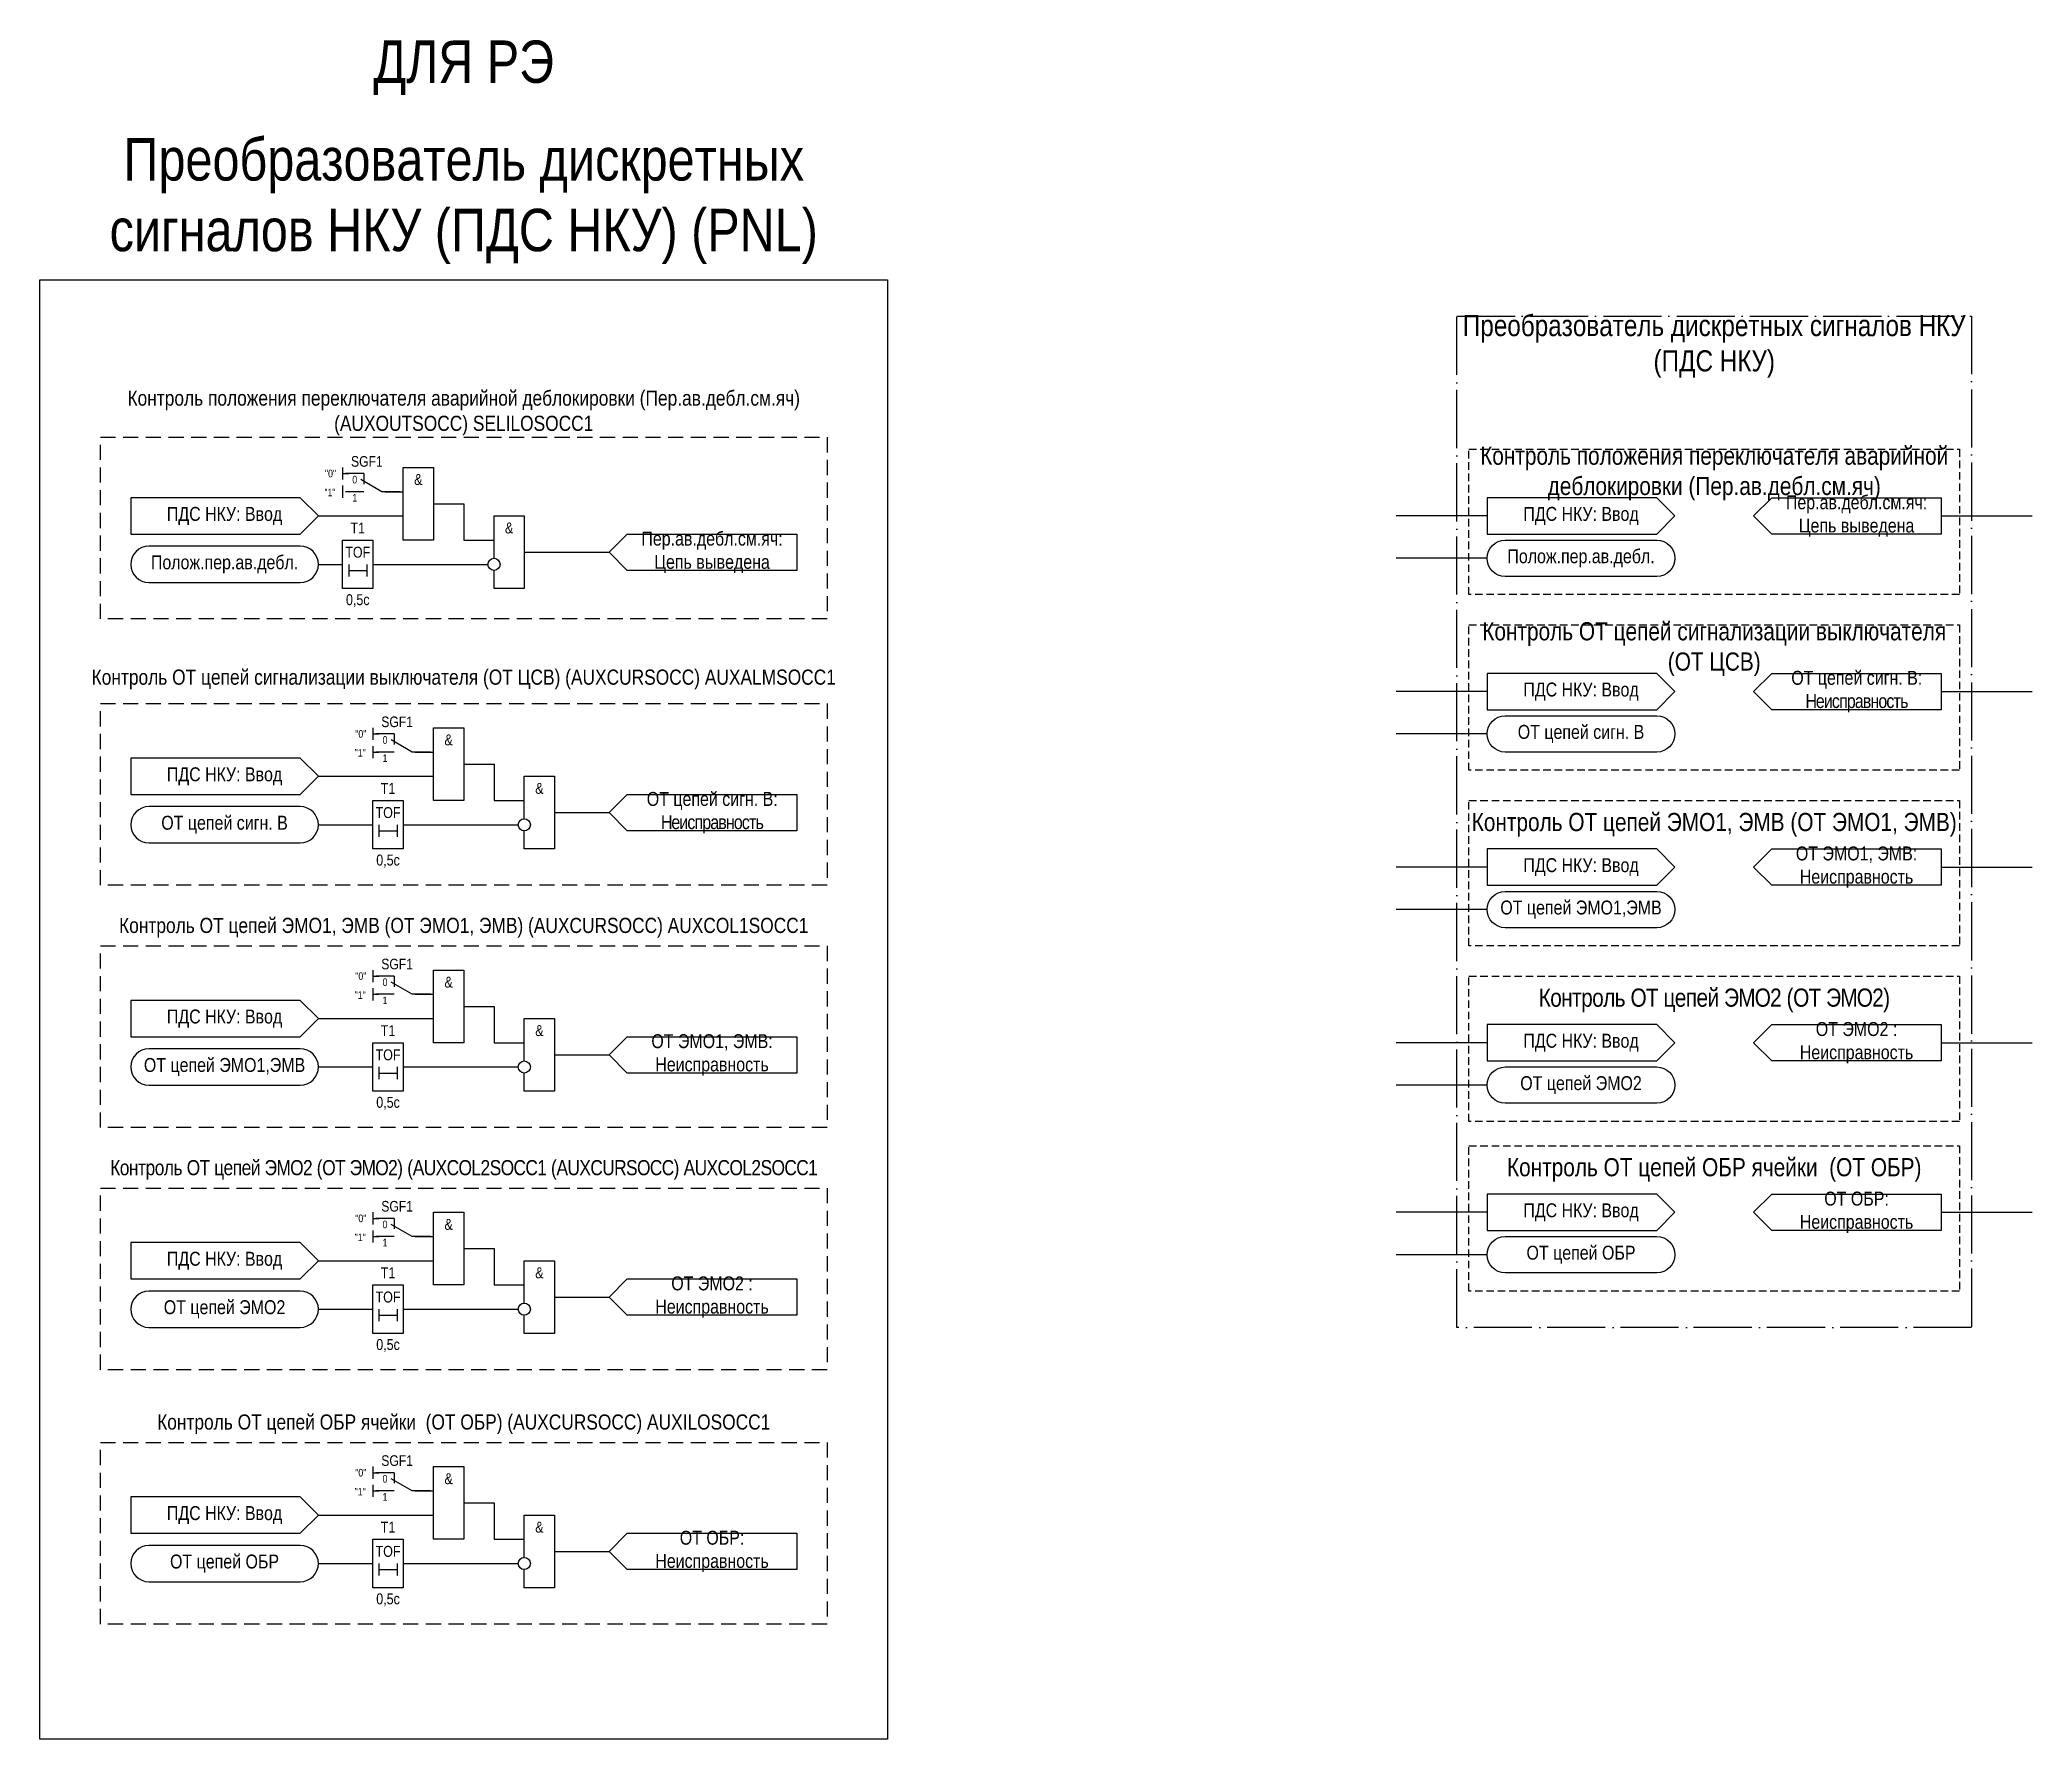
# Model space of a CAD drawing. Header units: millimetres. Extents: x -10 to 319, y -19 to 262.
import ezdxf
from ezdxf.enums import TextEntityAlignment as Align

# ---------------------------------------------------------------- set-up
doc = ezdxf.new("R2010")
doc.units = ezdxf.units.MM
doc.linetypes.add('ACAD_ISO04W100', pattern=[30, 24, -3, 0, -3])
doc.linetypes.add('штриховая2', pattern=[0.375, 0.25, -0.125])
doc.layers.add('TEXT', color=7, linetype='Continuous', lineweight=25)
doc.layers.add('Основная', color=7, linetype='Continuous')
doc.styles.add('2.5_Gost_RD', font='ARIALN.TTF', dxfattribs={"height": 2.5})
doc.styles.add('3.5_Gost_RD', font='ARIALN.TTF', dxfattribs={"height": 3.5})
doc.styles.add('Вывод', font='ARIALN.TTF', dxfattribs={"height": 2.5})
doc.styles.add('Компонент', font='ARIALN.TTF', dxfattribs={"height": 3.5})

# ---------------------------------------------------------------- blocks, each defined once
blk = doc.blocks.new('*U958')
at = {"layer": 'Основная', "color": 0}
blk.add_line((0, 0), (7, 4), dxfattribs=at)
at = {"layer": 'Основная', "ltscale": 0.35}
blk.add_line((6, 6), (6, 2.5), dxfattribs=at)
blk = doc.blocks.new('*U985')
at = {"layer": 'Основная', "color": 0}
for p, q in [((-3, 6), (-9, 6)), ((-3, 0), (-9, 0)), ((9, 0), (3, 0))]:
    blk.add_line(p, q, dxfattribs=at)
at = {"layer": 'Основная', "ltscale": 0.25, "xscale": -1}
blk.add_blockref('*U958', (3, 0), dxfattribs=at)
at = {"layer": 'Основная'}
for tag, height, style, p in [('В1', 2.5, 'Вывод', (-14, 6)), ('ОУ', 3.5, 'Компонент', (-2, 10)), ('В2', 2.5, 'Вывод', (-6, 4)), ('В3', 2.5, 'Вывод', (-6, -2))]:
    blk.add_attdef(tag, text='', height=height, dxfattribs=dict(at, style=style)).set_placement(p, align=Align.MIDDLE_CENTER)

msp = doc.modelspace()

# ---------------------------------------------------------------- linework, layer by layer
at = {"ltscale": 100}
for p, q in [((40, 191), (40, 189)), ((40, 190), (41, 190)), ((40, 188), (40, 186)), ((229, 183), (214, 183)), ((304, 183), (319, 183)), ((229, 176), (214, 176)), ((229, 154), (214, 154)), ((304, 154), (319, 154)), ((45, 148), (45, 146)), ((45, 147), (46, 147)), ((45, 145), (45, 143)), ((229, 147), (214, 147)), ((45, 144), (46, 144)), ((229, 125), (214, 125)), ((304, 125), (319, 125)), ((229, 118), (214, 118)), ((45, 108), (45, 106)), ((45, 107), (46, 107)), ((45, 105), (45, 103)), ((45, 104), (46, 104)), ((229, 96), (214, 96)), ((304, 96), (319, 96)), ((229, 89), (214, 89)), ((45, 68), (45, 66)), ((45, 67), (46, 67)), ((229, 68), (214, 68)), ((304, 68), (319, 68)), ((45, 65), (45, 63)), ((45, 64), (46, 64)), ((229, 61), (214, 61)), ((45, 26), (45, 24)), ((45, 25), (46, 25)), ((45, 23), (45, 21)), ((45, 22), (46, 22))]:
    msp.add_line(p, q, dxfattribs=at)
at = {"color": 3, "ltscale": 100}
msp.add_lwpolyline([(-10, 222), (130, 222), (130, -19), (-10, -19)], close=True, dxfattribs=at)
at = {"color": 251, "linetype": 'ACAD_ISO04W100', "lineweight": 30, "ltscale": 0.4, "true_color": 0x58595b}
msp.add_lwpolyline([(224, 216), (309, 216), (309, 49), (224, 49)], close=True, dxfattribs=at)
at = {"linetype": 'штриховая2', "ltscale": 10}
for points in [[(0, 196), (120, 196), (120, 166), (0, 166)], [(0, 152), (120, 152), (120, 122), (0, 122)], [(0, 112), (120, 112), (120, 82), (0, 82)], [(0, 72), (120, 72), (120, 42), (0, 42)], [(0, 30), (120, 30), (120, 0), (0, 0)]]:
    msp.add_lwpolyline(points, close=True, dxfattribs=at)
at = {"ltscale": 100}
for points in [[(50, 191), (55, 191), (55, 179), (50, 179)], [(5, 186), (5, 180), (33, 180), (36, 183), (33, 186)], [(229, 186), (229, 180), (257, 180), (260, 183), (257, 186)], [(304, 180), (276, 180), (273, 183), (276, 186), (304, 186)], [(40, 179), (45, 179), (45, 171), (40, 171)], [(229, 157), (229, 151), (257, 151), (260, 154), (257, 157)], [(304, 151), (276, 151), (273, 154), (276, 157), (304, 157)], [(55, 148), (60, 148), (60, 136), (55, 136)], [(5, 143), (5, 137), (33, 137), (36, 140), (33, 143)], [(45, 136), (50, 136), (50, 128), (45, 128)], [(229, 128), (229, 122), (257, 122), (260, 125), (257, 128)], [(304, 122), (276, 122), (273, 125), (276, 128), (304, 128)], [(55, 108), (60, 108), (60, 96), (55, 96)], [(5, 103), (5, 97), (33, 97), (36, 100), (33, 103)], [(229, 99), (229, 93), (257, 93), (260, 96), (257, 99)], [(304, 93), (276, 93), (273, 96), (276, 99), (304, 99)], [(45, 96), (50, 96), (50, 88), (45, 88)], [(229, 71), (229, 65), (257, 65), (260, 68), (257, 71)], [(304, 65), (276, 65), (273, 68), (276, 71), (304, 71)], [(55, 68), (60, 68), (60, 56), (55, 56)], [(5, 63), (5, 57), (33, 57), (36, 60), (33, 63)], [(45, 56), (50, 56), (50, 48), (45, 48)], [(55, 26), (60, 26), (60, 14), (55, 14)], [(5, 21), (5, 15), (33, 15), (36, 18), (33, 21)], [(45, 14), (50, 14), (50, 6), (45, 6)]]:
    msp.add_lwpolyline(points, close=True, dxfattribs=at)
at = {"linetype": 'штриховая2', "ltscale": 5}
for points in [[(226, 194), (307, 194), (307, 170), (226, 170)], [(226, 165), (307, 165), (307, 141), (226, 141)], [(226, 136), (307, 136), (307, 112), (226, 112)], [(226, 107), (307, 107), (307, 83), (226, 83)], [(226, 79), (307, 79), (307, 55), (226, 55)]]:
    msp.add_lwpolyline(points, close=True, dxfattribs=at)
at = {"ltscale": 100}
for points in [[(47, 187), (50, 187)], [(55, 185), (60, 185), (60, 179), (65, 179)], [(36, 183), (50, 183)], [(65, 176), (65, 183), (70, 183), (70, 171), (65, 171), (65, 174)], [(84, 177), (87, 180), (115, 180), (115, 174), (87, 174), (84, 177)], [(36, 175), (40, 175)], [(41, 175), (41, 173)], [(44, 175), (44, 173)], [(45, 175), (64, 175)], [(70, 177), (84, 177)], [(41, 174), (44, 174)], [(52, 144), (55, 144)], [(52, 144), (55, 144)], [(60, 142), (65, 142), (65, 136), (70, 136)], [(36, 140), (55, 140)], [(70, 133), (70, 140), (75, 140), (75, 128), (70, 128), (70, 131)], [(84, 134), (87, 137), (115, 137), (115, 131), (87, 131), (84, 134)], [(36, 132), (45, 132)], [(46, 132), (46, 130)], [(49, 132), (49, 130)], [(50, 132), (69, 132)], [(75, 134), (84, 134)], [(46, 131), (49, 131)], [(52, 104), (55, 104)], [(52, 104), (55, 104)], [(60, 102), (65, 102), (65, 96), (70, 96)], [(36, 100), (55, 100)], [(70, 93), (70, 100), (75, 100), (75, 88), (70, 88), (70, 91)], [(84, 94), (87, 97), (115, 97), (115, 91), (87, 91), (84, 94)], [(75, 94), (84, 94)], [(36, 92), (45, 92)], [(46, 92), (46, 90)], [(46, 91), (49, 91)], [(49, 92), (49, 90)], [(50, 92), (69, 92)], [(52, 64), (55, 64)], [(52, 64), (55, 64)], [(36, 60), (55, 60)], [(60, 62), (65, 62), (65, 56), (70, 56)], [(70, 53), (70, 60), (75, 60), (75, 48), (70, 48), (70, 51)], [(84, 54), (87, 57), (115, 57), (115, 51), (87, 51), (84, 54)], [(75, 54), (84, 54)], [(36, 52), (45, 52)], [(46, 52), (46, 50)], [(46, 51), (49, 51)], [(49, 52), (49, 50)], [(50, 52), (69, 52)], [(52, 22), (55, 22)], [(52, 22), (55, 22)], [(60, 20), (65, 20), (65, 14), (70, 14)], [(36, 18), (55, 18)], [(70, 11), (70, 18), (75, 18), (75, 6), (70, 6), (70, 9)], [(84, 12), (87, 15), (115, 15), (115, 9), (87, 9), (84, 12)], [(36, 10), (45, 10)], [(46, 10), (46, 8)], [(49, 10), (49, 8)], [(50, 10), (69, 10)], [(75, 12), (84, 12)], [(46, 9), (49, 9)]]:
    msp.add_lwpolyline(points, dxfattribs=at)
for points in [[(8, 172), (33, 172, 1), (33, 178), (8, 178, 1)], [(232, 173, -1), (232, 179), (257, 179, -1), (257, 173)], [(232, 144, -1), (232, 150), (257, 150, -1), (257, 144)], [(8, 129), (33, 129, 1), (33, 135), (8, 135, 1)], [(232, 115, -1), (232, 121), (257, 121, -1), (257, 115)], [(8, 89), (33, 89, 1), (33, 95), (8, 95, 1)], [(232, 86, -1), (232, 92), (257, 92, -1), (257, 86)], [(232, 58, -1), (232, 64), (257, 64, -1), (257, 58)], [(8, 49), (33, 49, 1), (33, 55), (8, 55, 1)], [(8, 7), (33, 7, 1), (33, 13), (8, 13, 1)]]:
    msp.add_lwpolyline(points, format="xyb", close=True, dxfattribs=at)
for centre in [(65, 175), (70, 132), (70, 92), (70, 52), (70, 10)]:
    msp.add_circle(centre, 1, dxfattribs=at)

# ---------------------------------------------------------------- block references
at = {"layer": 'Основная', "ltscale": 0.25, "xscale": 0.5, "yscale": 0.5, "zscale": 0.5}
for p in [(45, 187), (50, 144), (50, 104), (50, 64), (50, 22)]:
    msp.add_blockref('*U985', p, dxfattribs=at).add_auto_attribs({'ОУ': 'SGF1', 'В1': '"0"', 'В2': '0', 'В3': '1'})

# ---------------------------------------------------------------- texts
at = {"ltscale": 100, "attachment_point": 5}
for s, insert, char_height, width, style in [('{\\C3;ДЛЯ РЭ}', (60, 257), 7, 140, '3.5_Gost_RD'), ('{\\C3;Преобразователь дискретных сигналов НКУ (ПДС НКУ) (PNL)}', (60, 235), 7, 140, '3.5_Gost_RD'), ('Контроль положения переключателя аварийной деблокировки (Пер.ав.дебл.см.яч) (AUXOUTSOCC) {\\C6;SELILOSOCC1}', (60, 200), 2.5, 120, '3.5_Gost_RD'), ('&', (52.5, 189), 1.8, 5, '2.5_Gost_RD'), ('ПДС НКУ: Ввод', (20.5, 183), 2.3, 31, '2.5_Gost_RD'), ('ПДС НКУ: Ввод', (244.5, 183), 2.3, 31, '2.5_Gost_RD'), ('Пер.ав.дебл.см.яч: Цепь выведена', (290, 183), 2.3, 28, '2.5_Gost_RD'), ('T1', (42.5, 181), 1.8, 5, '2.5_Gost_RD'), ('&', (67.5, 181), 1.8, 5, '2.5_Gost_RD'), ('TOF', (42.5, 177), 1.8, 5, '2.5_Gost_RD'), ('Пер.ав.дебл.см.яч: Цепь выведена', (101, 177), 2.3, 28, '2.5_Gost_RD'), ('Полож.пер.ав.дебл.', (20.5, 175), 2.3, 31, '2.5_Gost_RD'), ('0,5с', (42.5, 169), 1.8, 5, '2.5_Gost_RD'), ('ПДС НКУ: Ввод', (244.5, 154), 2.3, 31, '2.5_Gost_RD'), ('ОТ цепей сигн. В{\\T0.9;: Неисправность }', (290, 154), 2.3, 28, '2.5_Gost_RD'), ('&', (57.5, 146), 1.8, 5, '2.5_Gost_RD'), ('ПДС НКУ: Ввод', (20.5, 140), 2.3, 31, '2.5_Gost_RD'), ('T1', (47.5, 138), 1.8, 5, '2.5_Gost_RD'), ('&', (72.5, 138), 1.8, 5, '2.5_Gost_RD'), ('TOF', (47.5, 134), 1.8, 5, '2.5_Gost_RD'), ('ОТ цепей сигн. В{\\T0.9;: Неисправность }', (101, 134), 2.3, 28, '2.5_Gost_RD'), ('\\pt11.5;ОТ цепей сигн. В', (20.5, 132), 2.3, 31, '2.5_Gost_RD'), ('ОТ ЭМО1, ЭМВ: Неисправность', (290, 125), 2.3, 28, '2.5_Gost_RD'), ('0,5с', (47.5, 126), 1.8, 5, '2.5_Gost_RD'), ('ПДС НКУ: Ввод', (244.5, 125), 2.3, 31, '2.5_Gost_RD'), ('&', (57.5, 106), 1.8, 5, '2.5_Gost_RD'), ('ПДС НКУ: Ввод', (20.5, 100), 2.3, 31, '2.5_Gost_RD'), ('T1', (47.5, 98), 1.8, 5, '2.5_Gost_RD'), ('&', (72.5, 98), 1.8, 5, '2.5_Gost_RD'), ('ОТ ЭМО2 : Неисправность', (290, 96), 2.3, 28, '2.5_Gost_RD'), ('ОТ ЭМО1, ЭМВ: Неисправность', (101, 94), 2.3, 28, '2.5_Gost_RD'), ('ПДС НКУ: Ввод', (244.5, 96), 2.3, 31, '2.5_Gost_RD'), ('ОТ цепей ЭМО1,ЭМВ', (20.5, 92), 2.3, 31, '2.5_Gost_RD'), ('TOF', (47.5, 94), 1.8, 5, '2.5_Gost_RD'), ('0,5с', (47.5, 86), 1.8, 5, '2.5_Gost_RD'), ('ПДС НКУ: Ввод', (244.5, 68), 2.3, 31, '2.5_Gost_RD'), ('ОТ ОБР: Неисправность ', (290, 68), 2.3, 28, '2.5_Gost_RD'), ('&', (57.5, 66), 1.8, 5, '2.5_Gost_RD'), ('ПДС НКУ: Ввод', (20.5, 60), 2.3, 31, '2.5_Gost_RD'), ('T1', (47.5, 58), 1.8, 5, '2.5_Gost_RD'), ('&', (72.5, 58), 1.8, 5, '2.5_Gost_RD'), ('ОТ ЭМО2 : Неисправность', (101, 54), 2.3, 28, '2.5_Gost_RD'), ('ОТ цепей ЭМО2', (20.5, 52), 2.3, 31, '2.5_Gost_RD'), ('TOF', (47.5, 54), 1.8, 5, '2.5_Gost_RD'), ('0,5с', (47.5, 46), 1.8, 5, '2.5_Gost_RD'), ('Контроль ОТ цепей ОБР ячейки  (ОТ ОБР) (AUXCURSOCC) {\\C6;AUXILOSOCC1}', (60, 33), 2.5, 120, '3.5_Gost_RD'), ('&', (57.5, 24), 1.8, 5, '2.5_Gost_RD'), ('ПДС НКУ: Ввод', (20.5, 18), 2.3, 31, '2.5_Gost_RD'), ('T1', (47.5, 16), 1.8, 5, '2.5_Gost_RD'), ('&', (72.5, 16), 1.8, 5, '2.5_Gost_RD'), ('ОТ ОБР: Неисправность ', (101, 12), 2.3, 28, '2.5_Gost_RD'), ('ОТ цепей ОБР', (20.5, 10), 2.3, 31, '2.5_Gost_RD'), ('TOF', (47.5, 12), 1.8, 5, '2.5_Gost_RD'), ('0,5с', (47.5, 4), 1.8, 5, '2.5_Gost_RD')]:
    msp.add_mtext(s, dxfattribs=dict(at, insert=insert, char_height=char_height, width=width, style=style))
at = {"color": 30, "ltscale": 100, "attachment_point": 5, "style": '3.5_Gost_RD'}
for s, insert, char_height, width in [('Преобразователь дискретных сигналов НКУ (ПДС НКУ)', (266.5, 211), 3.5, 85), ('Контроль положения переключателя аварийной деблокировки (Пер.ав.дебл.см.яч)', (266.5, 190), 3, 81), ('Контроль ОТ цепей сигнализации выключателя (ОТ ЦСВ)', (266.5, 161), 3, 81), ('\\pt87.5;Контроль ОТ цепей сигнализации выключателя (ОТ ЦСВ) (AUXCURSOCC) {\\C6;AUXALMSOCC1}', (60, 156), 2.5, 120), ('Контроль ОТ цепей ЭМО1, ЭМВ (ОТ ЭМО1, ЭМВ)', (266.5, 132), 3, 81), ('Контроль ОТ цепей ЭМО1, ЭМВ (ОТ ЭМО1, ЭМВ) (AUXCURSOCC) {\\C6;AUXCOL1SOCC1}', (60, 115), 2.5, 120), ('{\\T0.95;Контроль ОТ цепей ЭМО2 (ОТ ЭМО2)}', (266.5, 103), 3, 81), ('{\\T0.95;Контроль ОТ цепей ЭМО2 (ОТ ЭМО2) (AUXCOL2SOCC1 (AUXCURSOCC) \\C6;AUXCOL2SOCC1}', (60, 75), 2.5, 120), ('Контроль ОТ цепей ОБР ячейки  (ОТ ОБР) ', (266.5, 75), 3, 81)]:
    msp.add_mtext(s, dxfattribs=dict(at, insert=insert, char_height=char_height, width=width))
at = {"ltscale": 100, "char_height": 1.25, "attachment_point": 1, "style": '3.5_Gost_RD'}
for insert in [(37, 187.5), (42, 144.5), (42, 104.5), (42, 64.5), (42, 22.5)]:
    msp.add_mtext_dynamic_manual_height_columns('"1"', width=2, gutter_width=17.5, heights=[0], dxfattribs=dict(at, insert=insert))
at = {"layer": 'TEXT', "ltscale": 100, "char_height": 2.3, "width": 31, "attachment_point": 5, "style": '2.5_Gost_RD'}
for s, insert in [('Полож.пер.ав.дебл.', (244.5, 176)), ('\\pt11.5;ОТ цепей сигн. В', (244.5, 147)), ('ОТ цепей ЭМО1,ЭМВ', (244.5, 118)), ('ОТ цепей ЭМО2', (244.5, 89)), ('ОТ цепей ОБР', (244.5, 61))]:
    msp.add_mtext(s, dxfattribs=dict(at, insert=insert))

doc.saveas('drawing.dxf')
